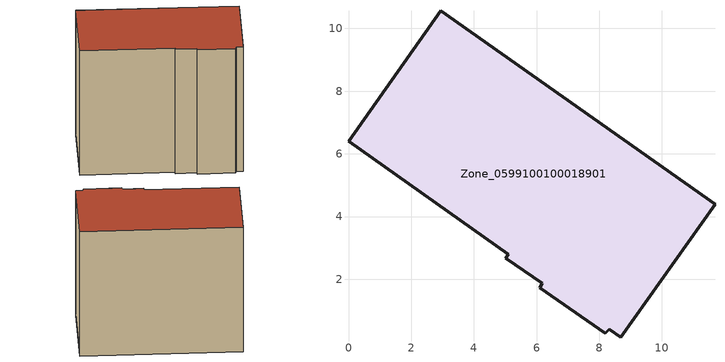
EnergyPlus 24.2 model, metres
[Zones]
Zone_0599100100018901
 floor ground (C_G): 11.69,4.39 8.69,0.15 8.32,0.4 8.19,0.28 6.1,1.73 6.18,1.87 5.02,2.67 5.1,2.79 0,6.4 2.94,10.57 z5.45
 wall outside (C_F): 8.69,0.15 11.69,4.39 2.94,10.57 0,6.4 5.1,2.79 5.02,2.67 6.18,1.87 6.1,1.73 8.19,0.28 8.32,0.4 8.69,0.15 z5.45:14.97
 roof outside (C_R): 5.1,2.79 5.02,2.67 6.18,1.87 6.1,1.73 8.19,0.28 8.32,0.4 8.69,0.15 11.69,4.39 2.94,10.57 0,6.4 z14.97
[BUILDING]
Pand.0599100100018901: North Axis=0; Terrain=City; Loads Convergence Tolerance Value=0.04; Temperature Convergence Tolerance Value=0.4; Solar Distribution=FullExterior; Maximum Number of Warmup Days=25; Minimum Number of Warmup Days=1
[Site:Location]
Rotterdam.The.Hague.AP_ZH_NLD Design_Conditions: Latitude=51.96; Longitude=4.45; Time Zone=1; Elevation=-4.5
[SITE:GROUNDTEMPERATURE:BUILDINGSURFACE]
18, 18, 18, 18, 18, 18, 18, 18, 18, 18, 18, 18
[MATERIAL] Thermal Absorptance=0.9; Solar Absorptance=0.7; Visible Absorptance=0.7
Name | Roughness | Thickness | Conductivity | Density | Specific Heat
G.TI.2015-2018 | MediumSmooth | 0.15 | 0.0428571 | 540 | 1210
F.TI.2015-2018 | Rough | 0.3 | 0.0666667 | 1920 | 840
R.TI.2015-2018 | MediumRough | 0.2 | 0.0333333 | 1500 | 1000
[CONSTRUCTION]
C_G: G.TI.2015-2018
C_F: F.TI.2015-2018
C_R: R.TI.2015-2018
[ZONE]
Zone_0599100100018901: Type=1; Multiplier=1; Ceiling Height=Autocalculate; Volume=Autocalculate; Floor Area=autocalculate; Part of Total Floor Area=Yes
[ZONEINFILTRATION:DESIGNFLOWRATE]
Infil_Zone_0599100100018901: Zone or ZoneList or Space or SpaceList=Zone_0599100100018901; Schedule=AlwaysOn; Design Flow Rate Calculation Method=Flow/Area; Flow Rate per Floor Area=0.0015; Constant Term Coefficient=1; Temperature Term Coefficient=0; Velocity Term Coefficient=0; Velocity Squared Term Coefficient=0
[HVACTEMPLATE:ZONE:IDEALLOADSAIRSYSTEM]
Zone_0599100100018901: Maximum Heating Supply Air Temperature=50; Minimum Cooling Supply Air Temperature=13; Maximum Heating Supply Air Humidity Ratio=0.0156; Minimum Cooling Supply Air Humidity Ratio=0.0077; Heating Limit=NoLimit; Cooling Limit=NoLimit; Dehumidification Control Type=ConstantSensibleHeatRatio; Cooling Sensible Heat Ratio=0.7; Dehumidification Setpoint=60; Humidification Control Type=None; Humidification Setpoint=30; Outdoor Air Method=None; Outdoor Air Flow Rate per Person=0.00944; Outdoor Air Flow Rate per Zone Floor Area=0; Outdoor Air Flow Rate per Zone=0; Demand Controlled Ventilation Type=None; Outdoor Air Economizer Type=NoEconomizer; Heat Recovery Type=None; Sensible Heat Recovery Effectiveness=0.7; Latent Heat Recovery Effectiveness=0.65
[ZONECONTROL:THERMOSTAT]
ThermostatControl_Zone_0599100100018901: Zone or ZoneList=Zone_0599100100018901; Control Type Schedule=DualSetpointControlType; Control 1=Thermostat_Zone_0599100100018901; Temperature Difference Between Cutout And Setpoint=0
[THERMOSTATSETPOINT:DUALSETPOINT]
Thermostat_Zone_0599100100018901: Heating Setpoint Temperature Schedule=HeatingSetpoint_Zone_0599100100018901; Cooling Setpoint Temperature Schedule=CoolingSetpoint_Zone_0599100100018901
[SCHEDULE:COMPACT]
HeatingSetpoint_Zone_0599100100018901: Through: 12/31, For: AllDays, Until: 24:00, 21
CoolingSetpoint_Zone_0599100100018901: Through: 12/31, For: AllDays, Until: 24:00, 24
DualSetpointControlType: Through: 12/31, For: AllDays, Until: 24:00, 4
AlwaysOn: Through: 12/31, For: AllDays, Until: 24:00, 1
